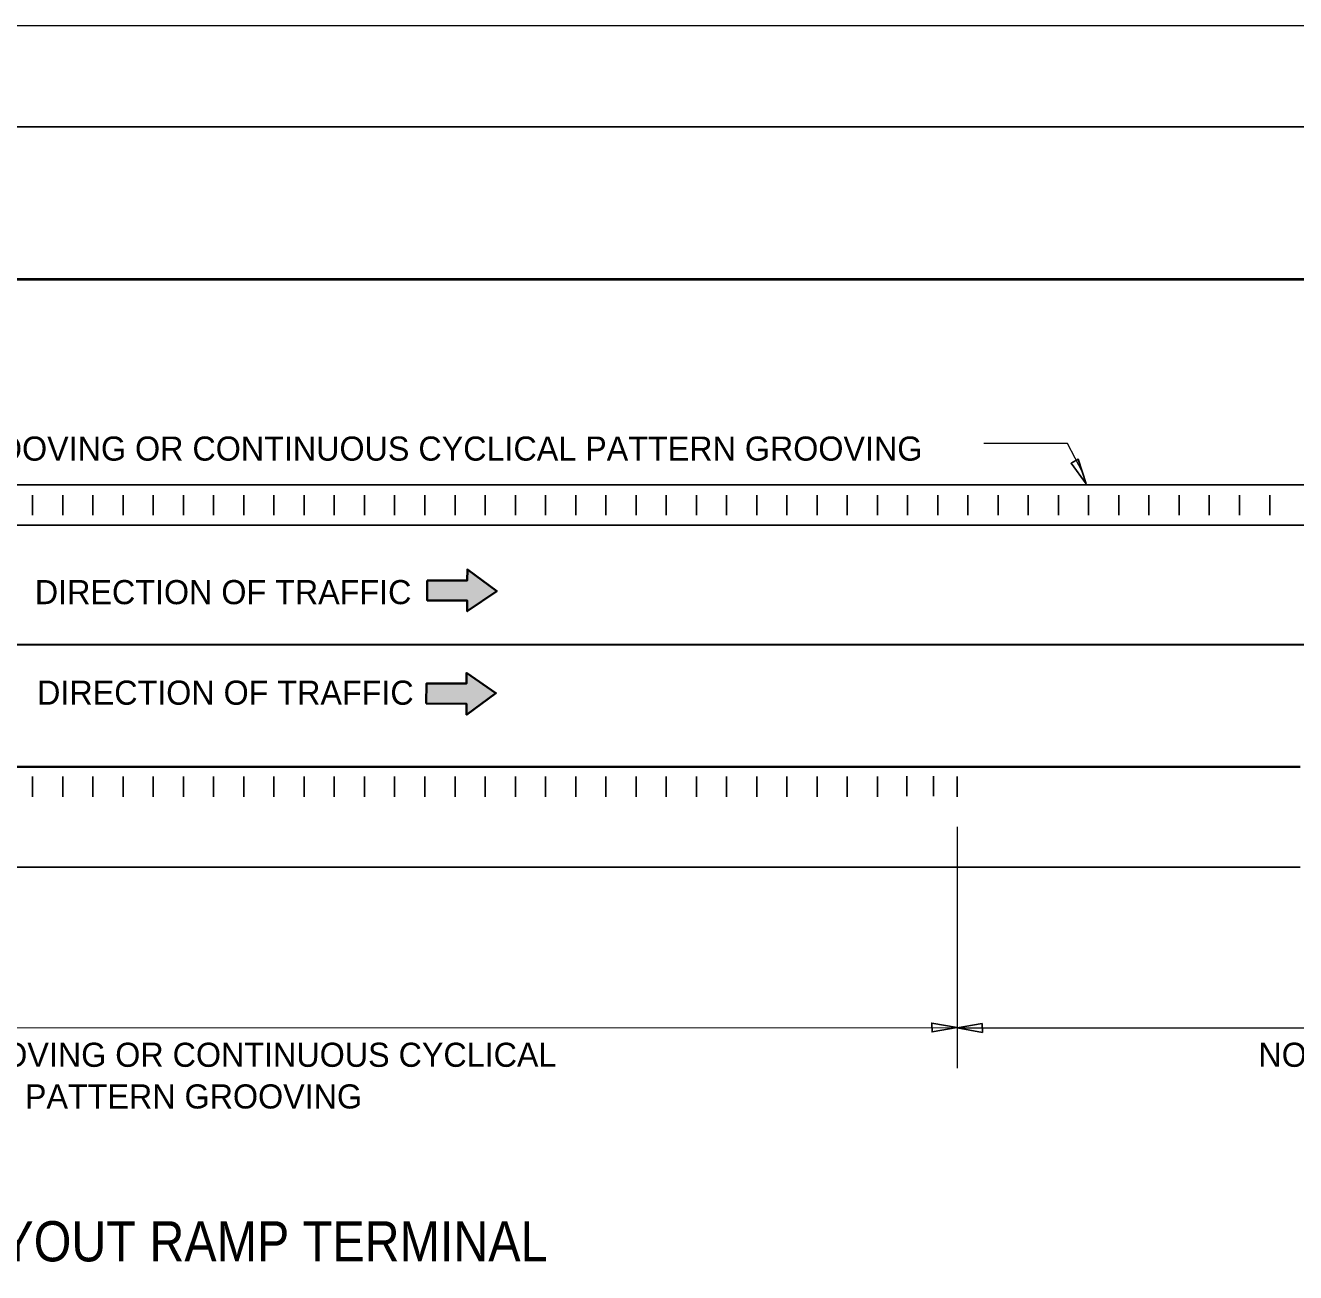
# Model space of a CAD drawing. Extents: x 1615 to 2505, y -386 to 247.
# Drawn here: x 1804 to 1873.5, y 179.2 to 247.4 of the extents above; entities that cross this region are included whole.
import ezdxf

# ---------------------------------------------------------------- set-up
doc = ezdxf.new("R2010")
doc.units = 0
doc.header["$LTSCALE"] = 0.51
doc.layers.add('1', color=7, linetype='Continuous', lineweight=25)

msp = doc.modelspace()

# ---------------------------------------------------------------- hatches: boundary and pattern name
at = {"layer": '1'}
for points in [[(1825.9698, 217.0718), (1828.1664, 217.083), (1828.1706, 217.6879), (1829.7803, 216.5022), (1828.167, 215.3934), (1828.1614, 215.9798), (1825.9768, 215.9848)], [(1825.9261, 210.3478), (1828.1228, 210.3367), (1828.1269, 209.7318), (1829.7367, 210.9175), (1828.1233, 212.0263), (1828.1178, 211.4399), (1825.9331, 211.4348)]]:
    msp.add_hatch(color=256, dxfattribs=at).paths.add_polyline_path(points)

# ---------------------------------------------------------------- linework, layer by layer
at = {"layer": '1', "lineweight": 13}
for p, q in [((1614.5521, 247.4403), (2014.5221, 247.4403)), ((1854.9515, 203.6021), (1854.9515, 190.4021)), ((1771.3957, 192.6021), (1854.9955, 192.6241)), ((1930.8955, 192.5911), (1854.9515, 192.5911))]:
    msp.add_line(p, q, dxfattribs=at)
at = {"layer": '1', "lineweight": 40}
msp.add_line((1647.8829, 233.5528), (2008.9667, 233.5528), dxfattribs=at)
at = {"layer": '1'}
for p, q in [((1661.4837, 222.3021), (1958.3955, 222.3021)), ((1804.3957, 221.7521), (1804.3957, 220.6521)), ((1806.0457, 221.7521), (1806.0457, 220.6521)), ((1807.6957, 221.7521), (1807.6957, 220.6521)), ((1809.3457, 221.7521), (1809.3457, 220.6521)), ((1810.9957, 221.7521), (1810.9957, 220.6521)), ((1812.6457, 221.7521), (1812.6457, 220.6521)), ((1814.2957, 221.7521), (1814.2957, 220.6521)), ((1815.9455, 221.7521), (1815.9455, 220.6521)), ((1817.5955, 221.7521), (1817.5955, 220.6521)), ((1819.2455, 221.7521), (1819.2455, 220.6521)), ((1820.8955, 221.7521), (1820.8955, 220.6521)), ((1822.5455, 221.7521), (1822.5455, 220.6521)), ((1824.1955, 221.7521), (1824.1955, 220.6521)), ((1825.8455, 221.7521), (1825.8455, 220.6521)), ((1827.4955, 221.7521), (1827.4955, 220.6521)), ((1829.1455, 221.7521), (1829.1455, 220.6521)), ((1830.7955, 221.7521), (1830.7955, 220.6521)), ((1832.4455, 221.7521), (1832.4455, 220.6521)), ((1834.0955, 221.7521), (1834.0955, 220.6521)), ((1835.7455, 221.7521), (1835.7455, 220.6521)), ((1837.3955, 221.7521), (1837.3955, 220.6521)), ((1839.0455, 221.7521), (1839.0455, 220.6521)), ((1840.6955, 221.7521), (1840.6955, 220.6521)), ((1842.3455, 221.7521), (1842.3455, 220.6521)), ((1843.9955, 221.7521), (1843.9955, 220.6521)), ((1845.6455, 221.7521), (1845.6455, 220.6521)), ((1847.2955, 221.7521), (1847.2955, 220.6521)), ((1848.9455, 221.7521), (1848.9455, 220.6521)), ((1850.5955, 221.7521), (1850.5955, 220.6521)), ((1852.2455, 221.7521), (1852.2455, 220.6521)), ((1853.8955, 221.7521), (1853.8955, 220.6521)), ((1855.5455, 221.7521), (1855.5455, 220.6521)), ((1857.1955, 221.7521), (1857.1955, 220.6521)), ((1858.8455, 221.7521), (1858.8455, 220.6521)), ((1860.4955, 221.7521), (1860.4955, 220.6521)), ((1862.1455, 221.7521), (1862.1455, 220.6521)), ((1863.7955, 221.7521), (1863.7955, 220.6521)), ((1865.4455, 221.7521), (1865.4455, 220.6521)), ((1867.0955, 221.7521), (1867.0955, 220.6521)), ((1868.7455, 221.7521), (1868.7455, 220.6521)), ((1870.3955, 221.7521), (1870.3955, 220.6521)), ((1872.0455, 221.7521), (1872.0455, 220.6521)), ((1661.4837, 220.1021), (1958.3955, 220.1021)), ((1804.3957, 206.3521), (1804.3957, 205.2521)), ((1806.0457, 206.3521), (1806.0457, 205.2521)), ((1807.6957, 206.3521), (1807.6957, 205.2521)), ((1809.3457, 206.3521), (1809.3457, 205.2521)), ((1810.9957, 206.3521), (1810.9957, 205.2521)), ((1812.6457, 206.3521), (1812.6457, 205.2521)), ((1814.2957, 206.3521), (1814.2957, 205.2521)), ((1815.9455, 206.3521), (1815.9455, 205.2521)), ((1817.5955, 206.3521), (1817.5955, 205.2521)), ((1819.2455, 206.3521), (1819.2455, 205.2521)), ((1820.8955, 206.3521), (1820.8955, 205.2521)), ((1822.5455, 206.3521), (1822.5455, 205.2521)), ((1824.1955, 206.3521), (1824.1955, 205.2521)), ((1825.8455, 206.3521), (1825.8455, 205.2521)), ((1827.4955, 206.3521), (1827.4955, 205.2521)), ((1829.1455, 206.3521), (1829.1455, 205.2521)), ((1830.7955, 206.3521), (1830.7955, 205.2521)), ((1832.4455, 206.3521), (1832.4455, 205.2521)), ((1834.0955, 206.3521), (1834.0955, 205.2521)), ((1835.7455, 206.3521), (1835.7455, 205.2521)), ((1837.3955, 206.3521), (1837.3955, 205.2521)), ((1839.0455, 206.3521), (1839.0455, 205.2521)), ((1840.6955, 206.3521), (1840.6955, 205.2521)), ((1842.3455, 206.3521), (1842.3455, 205.2521)), ((1843.9955, 206.3521), (1843.9955, 205.2521)), ((1845.6455, 206.3521), (1845.6455, 205.2521)), ((1847.2955, 206.3521), (1847.2955, 205.2521)), ((1848.9455, 206.3521), (1848.9455, 205.2521)), ((1850.5955, 206.3521), (1850.5955, 205.2521)), ((1852.2015, 206.3741), (1852.2015, 205.2741)), ((1853.6535, 206.3741), (1853.6535, 205.2741)), ((1854.9515, 206.3521), (1854.9515, 205.2521)), ((1771.3957, 201.3911), (1873.7175, 201.3911))]:
    msp.add_line(p, q, dxfattribs=at)
at = {"layer": '1', "lineweight": 35}
for p, q in [((1657.6048, 213.5031), (1963.6535, 213.6121)), ((1771.3957, 206.8911), (1873.7175, 206.8911))]:
    msp.add_line(p, q, dxfattribs=at)
at = {"layer": '1'}
msp.add_lwpolyline([(1631.2175, -2.5406), (1631.2175, 241.8853), (2014.5221, 241.8853)], dxfattribs=at)
at = {"layer": '1', "lineweight": 13}
msp.add_lwpolyline([(1861.8255, 222.9667), (1860.9895, 224.5727), (1856.4135, 224.5727)], dxfattribs=at)
at = {"layer": '1'}
for points in [[(1862.0194, 222.3643), (1861.5794, 223.7063), (1861.1834, 223.4863)], [(1854.9515, 192.6241), (1853.5655, 192.8661), (1853.5875, 192.3821)], [(1854.9515, 192.6021), (1856.3375, 192.3601), (1856.3155, 192.8441)]]:
    msp.add_lwpolyline(points, close=True, dxfattribs=at)
at = {"layer": '1', "lineweight": 35}
for points in [[(1825.9698, 217.0718), (1828.1664, 217.083), (1828.1706, 217.6879), (1829.7803, 216.5022), (1828.167, 215.3934), (1828.1614, 215.9798), (1825.9768, 215.9848)], [(1825.9261, 210.3478), (1828.1228, 210.3367), (1828.1269, 209.7318), (1829.7367, 210.9175), (1828.1233, 212.0263), (1828.1178, 211.4399), (1825.9331, 211.4348)]]:
    msp.add_lwpolyline(points, close=True, dxfattribs=at)

# ---------------------------------------------------------------- texts
at = {"layer": '1'}
for s, p in [('INSIDE SHOULDER - CONTINUOUS GROOVING OR CONTINUOUS CYCLICAL PATTERN GROOVING', (1769.6906, 223.6327)), ('DIRECTION OF TRAFFIC', (1804.5194, 215.7822)), ('DIRECTION OF TRAFFIC', (1804.6431, 210.2822)), ('CONTINUOUS GROOVING OR CONTINUOUS CYCLICAL', (1786.3605, 190.4759)), ('NO GROOVING THROUGHOUT ENTRANCE', (1871.4294, 190.476)), ('PATTERN GROOVING', (1803.9762, 188.1964))]:
    msp.add_text(s, height=1.32, dxfattribs=at).set_placement(p)
at = {"layer": '1', "width": 0.9}
msp.add_text('GENERAL LAYOUT RAMP TERMINAL', height=2.2, dxfattribs=at).set_placement((1786.0638, 179.8337))

doc.saveas('drawing.dxf')
